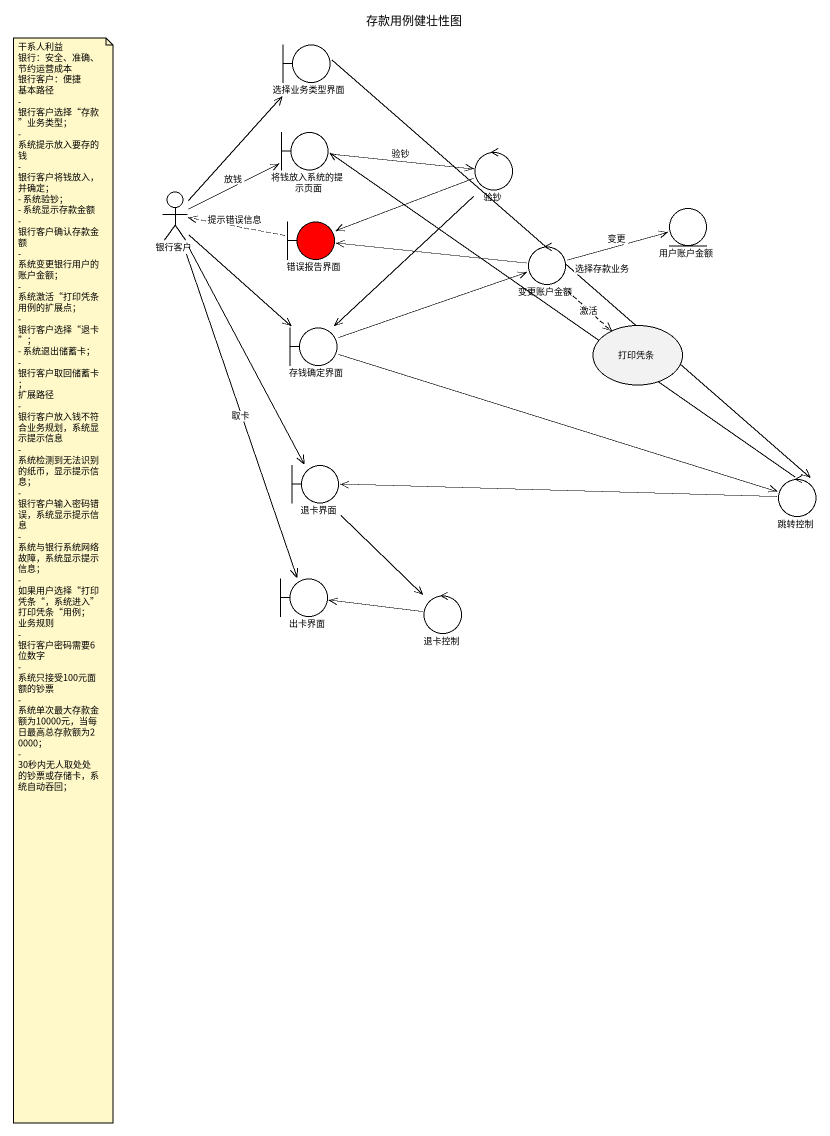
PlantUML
@startuml
title 存款用例健壮性图
boundary 选择业务类型界面
boundary 将钱放入系统的提示页面
control 验钞
actor 银行客户
boundary 错误报告界面 #FF0000
entity 用户账户金额
control 变更账户金额
boundary 存钱确定界面
usecase 打印凭条
boundary 退卡界面
control 跳转控制
boundary 出卡界面
control 退卡控制
选择业务类型界面 --> 跳转控制 : 选择存款业务
将钱放入系统的提示页面 -right-> 验钞 : 验钞
验钞 -left-> 错误报告界面
验钞 --> 存钱确定界面
银行客户 -up-> 选择业务类型界面
银行客户 -right-> 将钱放入系统的提示页面 : 放钱
银行客户 --> 存钱确定界面
银行客户 --> 退卡界面
银行客户 --> 出卡界面 : 取卡
错误报告界面 .left.> 银行客户 : 提示错误信息
变更账户金额 -left-> 错误报告界面
变更账户金额 -right-> 用户账户金额 : 变更
变更账户金额 ..> 打印凭条 : 激活
存钱确定界面 -right-> 变更账户金额
存钱确定界面 -right-> 跳转控制
退卡界面 --> 退卡控制
跳转控制 -up-> 将钱放入系统的提示页面
跳转控制 -left-> 退卡界面
退卡控制 -left-> 出卡界面
note as N1
  干系人利益
  银行：安全、准确、节约运营成本
  银行客户：便捷
  基本路径
  - 银行客户选择“存款”业务类型；
  - 系统提示放入要存的钱
  - 银行客户将钱放入，并确定；
  - 系统验钞；
  - 系统显示存款金额
  - 银行客户确认存款金额
  - 系统变更银行用户的账户金额；
  - 系统激活“打印凭条用例的扩展点；
  - 银行客户选择“退卡”；
  - 系统退出储蓄卡；
  - 银行客户取回储蓄卡；
  扩展路径
  - 银行客户放入钱不符合业务规划，系统显示提示信息
  - 系统检测到无法识别的纸币，显示提示信息；
  - 银行客户输入密码错误，系统显示提示信息
  - 系统与银行系统网络故障，系统显示提示信息；
  - 如果用户选择“打印凭条“，系统进入”打印凭条“用例；
  业务规则
  - 银行客户密码需要6位数字
  - 系统只接受100元面额的钞票
  - 系统单次最大存款金额为10000元，当每日最高总存款额为20000；
  - 30秒内无人取处处的钞票或存储卡，系统自动吞回；
end note
@enduml
